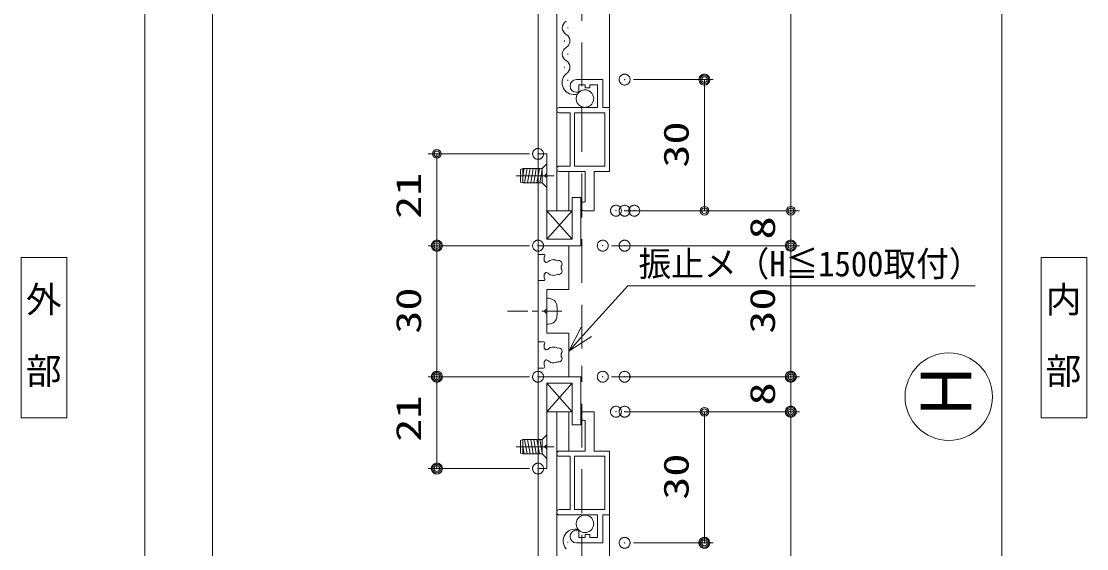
# Model space of a CAD drawing. Units: millimetres, scale not verified. Extents: x -1169 to 0, y -818 to 818.
# Drawn here: x -550.3 to -306.5, y -588.7 to -468 of the extents above; entities that cross this region are included whole.
import ezdxf
from ezdxf.enums import TextEntityAlignment as Align

# ---------------------------------------------------------------- set-up
doc = ezdxf.new("R2010")
doc.units = ezdxf.units.MM
doc.header["$LTSCALE"] = 5
doc.header["$PDMODE"] = 32
doc.header["$PDSIZE"] = 2.5
for name, pattern in [('CHAIN2', [12, 9, -1, 1, -1]), ('DASHED2', [3, 2, -1]), ('DASHED3', [4, 3, -1]), ('LONG_CHAIN', [21, 18, -1, 1, -1]), ('LONG_DOUBLE_CHAIN', [21.8, 18, -1, 0.6, -0.6, 0.6, -1])]:
    doc.linetypes.add(name, pattern=pattern)
for name, color, linetype, lineweight in [('0-0_KATAZAI', 7, 'DASHED2', 9), ('0-1_0', 7, 'Continuous', 9), ('0-2__0-0_', 4, 'Continuous', 9), ('0-3_USERZ', 2, 'Continuous', 9), ('0-4_YSS_ZEN', 6, 'Continuous', 9), ('0-5_Defpoints', 7, 'DASHED2', 9), ('0-7_USER1', 4, 'Continuous', 9), ('0-8__0-7_', 7, 'Continuous', 9), ('0-9_SUNPOU', 3, 'Continuous', 9), ('0-B_SHAPE', 7, 'Continuous', 9)]:
    doc.layers.add(name, color=color, linetype=linetype, lineweight=lineweight)
doc.styles.add('@ＭＳ ゴシック', font='')
doc.styles.add('ＭＳ ゴシック', font='')
doc.styles.get('@ＭＳ ゴシック').set_extended_font_data('@MS Gothic')
doc.styles.get('ＭＳ ゴシック').set_extended_font_data('MS Gothic')

# ---------------------------------------------------------------- blocks, each defined once
blk = doc.blocks.new('DOT1')
at = {"layer": '0-1_0'}
blk.add_line((0, 0), (-5, 0), dxfattribs=at)
for radius in [2.5, 1.62]:
    blk.add_circle((0, 0), radius, dxfattribs=at)
blk = doc.blocks.new('GAIBU_H')
at = {"layer": '0-7_USER1'}
blk.add_lwpolyline([(-26.1, -91.6), (26.1, -91.6), (26.1, 91.6), (-26.1, 91.6)], close=True, dxfattribs=at)
at = {"layer": '0-7_USER1', "style": '@ＭＳ ゴシック'}
blk.add_text('外\u3000部', height=29.95, rotation=270, dxfattribs=at).set_placement((-24.93, 64.6), align=Align.BOTTOM_LEFT)
blk = doc.blocks.new('NAIBU_H')
at = {"layer": '0-7_USER1'}
blk.add_lwpolyline([(-26.1, -91.6), (26.1, -91.6), (26.1, 91.6), (-26.1, 91.6)], close=True, dxfattribs=at)
at = {"layer": '0-7_USER1', "style": '@ＭＳ ゴシック'}
blk.add_text('内\u3000部', height=29.95, rotation=270, dxfattribs=at).set_placement((-24.93, 64.6), align=Align.BOTTOM_LEFT)
blk = doc.blocks.new('A$C1BB80038')
at = {"layer": '0-0_KATAZAI', "linetype": 'Continuous'}
blk.add_lwpolyline([(63.53, 77.5), (61.03, 80), (63.53, 82.5), (63.53, 105), (53.53, 105), (53.53, 0), (102.53, 0), (102.53, 55), (92.53, 55), (92.53, 7.5), (63.53, 7.5)], close=True, dxfattribs=at)
at = {"layer": '0-2__0-0_', "linetype": 'LONG_DOUBLE_CHAIN'}
for p, q in [((33.42, 87.22), (35.92, 88.25)), ((33.42, 87.22), (33.42, 72.75)), ((35.92, 88.25), (35.92, 71.75)), ((58.28, 88.25), (35.92, 88.25)), ((37.48, 88.25), (35.92, 79.37)), ((40.99, 88.25), (38.07, 71.75)), ((44.48, 88.25), (41.57, 71.75)), ((47.98, 88.25), (45.07, 71.75)), ((51.48, 88.25), (48.57, 71.75)), ((54.98, 88.25), (52.07, 71.75)), ((58.28, 87.08), (55.57, 71.75)), ((63.53, 93.5), (63.53, 66.5)), ((33.42, 72.75), (35.92, 71.75)), ((58.28, 71.75), (35.92, 71.75)), ((63.53, 66.5), (58.28, 71.75))]:
    blk.add_line(p, q, dxfattribs=at)
at = {"layer": '0-2__0-0_', "linetype": 'LONG_CHAIN'}
blk.add_line((72.04, 80), (28.5, 80), dxfattribs=at)
at = {"layer": '0-2__0-0_', "color": 2, "linetype": 'CHAIN2'}
for p, q in [((63.53, 40), (92.53, 40)), ((63.53, 40), (92.53, 7.5)), ((63.53, 7.5), (92.53, 40))]:
    blk.add_line(p, q, dxfattribs=at)
at = {"layer": '0-2__0-0_', "linetype": 'LONG_DOUBLE_CHAIN'}
blk.add_lwpolyline([(58.28, 71.75), (58.28, 88.25), (63.53, 93.5)], dxfattribs=at)
blk = doc.blocks.new('AMI-WAKU')
at = {"layer": '0-2__0-0_', "color": 7}
blk.add_line((-32.5, 38.5), (-32.5, 41.5), dxfattribs=at)
for points in [[(-37.75, -105), (-37.75, -105), (-7.5, -105), (-7.5, -73), (0, -73), (0, 0), (-17.5, 0), (-17.5, 45), (-29, 45), (-29, 45)], [(-57.5, 0), (-27.5, 0), (-27.5, 35), (-29, 35), (-29, 35)], [(-57.5, -6), (-57.5, -6), (-45, -6), (-45, -67), (-57.5, -67), (-57.5, -67)], [(-57.5, -73), (-57.5, -73), (-13.5, -73), (-13.5, -99), (-22.5, -99), (-22.5, -95.5), (-27.5, -95.5), (-27.5, -99), (-35, -99), (-35, -90.5), (-37.75, -90.5), (-37.75, -90.5)]]:
    blk.add_lwpolyline(points, dxfattribs=at)
blk.add_lwpolyline([(-40, -67), (-5, -67), (-5, -6), (-40, -6)], close=True, dxfattribs=at)
for centre, radius, start, end in [((-29, 41.5), 3.5, 90, 180), ((-29, 38.5), 3.5, 180, 270), ((-57.5, -2.5), 2.5, 90, 180), ((-57.5, -3.5), 2.5, 180, 270), ((-57.5, -69.5), 2.5, 90, 180), ((-57.5, -70.5), 2.5, 180, 270), ((-37.75, -97.75), 7.25, 90, 270)]:
    blk.add_arc(centre, radius, start, end, dxfattribs=at)
blk = doc.blocks.new('丸ビス簡略')
at = {"layer": '0-1_0', "color": 1}
for p, q in [((0, -5.82), (0, 17)), ((0, -16.82), (0, -10.82)), ((0, -45), (0, -21.82))]:
    blk.add_line(p, q, dxfattribs=at)
at = {"layer": '0-1_0', "color": 4}
blk.add_line((-15, 0), (15, 0), dxfattribs=at)
for centre, radius, start, end in [((0, 0), 15, 150.84034, 180), ((-6.11, 3.41), 8, 101.01271, 150.84034), ((0, -28), 40, 78.98729, 101.01271), ((6.11, 3.41), 8, 29.15966, 78.98729), ((0, 0), 15, 0, 29.15966)]:
    blk.add_arc(centre, radius, start, end, dxfattribs=at)
blk = doc.blocks.new('FRT')
at = {"layer": '0-B_SHAPE'}
for p, q in [((9.35, 2.05), (8.15, 1.24)), ((8.15, -1.24), (9.35, -2.05))]:
    blk.add_line(p, q, dxfattribs=at)
for points in [[(6.36, 65), (0, 65), (0, 75), (35, 75), (35, 25), (10, 25), (10, 3.29)], [(11.11, 56.34), (9.69, 55.75), (9, 55.75), (7, 57.75), (7, 62.07)], [(18.48, 58.95), (17.91, 59.21), (15.94, 58.86)], [(7, 37.93), (7, 42.25), (9, 44.25), (9.69, 44.25), (11.11, 43.66)], [(13.52, 41.93), (13.97, 41.48), (15.94, 41.14)], [(6.36, -35), (0, -35), (0, 35), (6.36, 35)], [(10, -3.29), (10, -25), (35, -25), (35, -75), (0, -75), (0, -65), (6.36, -65)], [(11.11, -43.66), (9.69, -44.25), (9, -44.25), (7, -42.25), (7, -37.93)], [(15.94, -41.14), (13.97, -41.48), (13.52, -41.93)], [(7, -62.07), (7, -57.75), (9, -55.75), (9.69, -55.75), (11.11, -56.34)], [(15.94, -58.86), (17.91, -59.21), (18.48, -58.95)]]:
    blk.add_lwpolyline(points, dxfattribs=at)
for centre, radius, start, end in [((6.36, 63.5), 1.5, 309.51765, 90), ((17.5, 50), 16, 129.51765, 131.0145), ((17.5, 50), 9, 100, 135.20717), ((17.5, 50), 9, 59.14685, 83.7398), ((23.64, 54.3), 3.75, 315.95278, 114.04722), ((17.5, 50), 9, 349.14685, 10.85315), ((6.36, 36.5), 1.5, 270, 50.48235), ((17.5, 50), 16, 228.9855, 230.48235), ((17.5, 50), 9, 224.79283, 243.7398), ((17.5, 50), 9, 260, 300.85315), ((23.64, 45.7), 3.75, 245.95278, 44.04722), ((9, 0), 1.5, 124.34408, 235.65592), ((8.5, 3.29), 1.5, 304.34408, 0), ((8.5, -3.29), 1.5, 0, 55.65592), ((6.36, -36.5), 1.5, 309.51765, 90), ((17.5, -50), 16, 129.51765, 131.0145), ((17.5, -50), 9, 116.2602, 135.20717), ((17.5, -50), 9, 59.14685, 100), ((23.64, -45.7), 3.75, 315.95278, 114.04722), ((17.5, -50), 9, 349.14685, 10.85315), ((17.5, -50), 9, 224.79283, 260), ((17.5, -50), 9, 276.2602, 300.85315), ((23.64, -54.3), 3.75, 245.95278, 44.04722), ((6.36, -63.5), 1.5, 270, 50.48235), ((17.5, -50), 16, 228.9855, 230.48235)]:
    blk.add_arc(centre, radius, start, end, dxfattribs=at)
blk = doc.blocks.new('_Open30')
at = {"layer": '0-1_0'}
blk.add_line((0, 0), (-5, 0), dxfattribs=at)
blk.add_lwpolyline([(-5, 1.34), (0, 0), (-5, -1.34)], dxfattribs=at)

msp = doc.modelspace()

# ---------------------------------------------------------------- linework, layer by layer
at = {"layer": '0-2__0-0_', "color": 2}
for p, q in [((-415.736, -421.276), (-415.736, -502.351)), ((-425.036, -511.351), (-425.036, -502.351)), ((-425.036, -557.351), (-425.036, -566.351)), ((-415.736, -580.951), (-415.736, -662.026))]:
    msp.add_line(p, q, dxfattribs=at)
for points in [[(-425.036, -511.351), (-427.736, -511.351), (-425.036, -511.351)], [(-425.036, -557.351), (-427.736, -557.351), (-425.036, -557.351)]]:
    msp.add_lwpolyline(points, dxfattribs=at)
at = {"layer": '0-2__0-0_', "color": 7, "linetype": 'DASHED3'}
for centre in [(-421.322, -485.705), (-421.322, -582.997)]:
    msp.add_circle(centre, 2, dxfattribs=at)
at = {"layer": '0-3_USERZ', "color": 3}
for p, q in [((-522.036, -358.876), (-522.036, -546.85)), ((-427.736, -511.351), (-427.736, -397.676)), ((-374.222, -509.351), (-374.222, -399.676)), ((-410.236, -481.351), (-391.981, -481.351)), ((-393.981, -509.351), (-393.981, -483.351)), ((-434.036, -498.351), (-457.194, -498.351)), ((-455.194, -500.351), (-455.194, -517.351)), ((-412.236, -511.351), (-391.981, -511.351)), ((-410.236, -511.351), (-372.222, -511.351)), ((-408.036, -511.351), (-372.222, -511.351)), ((-374.222, -513.351), (-374.222, -517.351)), ((-434.036, -519.351), (-457.194, -519.351)), ((-434.036, -519.351), (-457.194, -519.351)), ((-455.194, -521.351), (-455.194, -547.351)), ((-415.236, -519.351), (-372.222, -519.351)), ((-410.236, -519.351), (-372.222, -519.351)), ((-374.222, -521.351), (-374.222, -547.351)), ((-522.036, -750.526), (-522.036, -546.85)), ((-434.036, -549.351), (-457.194, -549.351)), ((-434.036, -549.351), (-457.194, -549.351)), ((-415.236, -549.351), (-372.222, -549.351)), ((-410.236, -549.351), (-372.222, -549.351)), ((-455.194, -551.351), (-455.194, -568.351)), ((-374.222, -555.351), (-374.222, -551.351)), ((-427.736, -671.026), (-427.736, -557.351)), ((-412.236, -557.351), (-391.981, -557.351)), ((-410.236, -557.351), (-372.222, -557.351)), ((-410.236, -557.351), (-372.222, -557.351)), ((-393.981, -559.351), (-393.981, -585.351)), ((-374.222, -669.026), (-374.222, -559.351)), ((-434.036, -570.351), (-457.194, -570.351)), ((-410.236, -587.351), (-391.981, -587.351))]:
    msp.add_line(p, q, dxfattribs=at)
at = {"layer": '0-3_USERZ', "color": 3, "linetype": 'DASHED2'}
for p in [(-422.036, -382.876), (-422.036, -685.526)]:
    msp.add_line(p, (-422.036, -546.85), dxfattribs=at)
at = {"layer": '0-3_USERZ'}
for p, q in [((-425.236, -469.613), (-425.236, -469.413)), ((-425.996, -472.613), (-425.996, -472.413)), ((-425.236, -475.613), (-425.236, -475.413)), ((-425.996, -478.613), (-425.996, -478.413)), ((-425.236, -481.613), (-425.236, -481.413)), ((-425.236, -587.289), (-425.236, -587.089))]:
    msp.add_line(p, q, dxfattribs=at)
at = {"layer": '0-3_USERZ', "color": 3}
for points in [[(-432.036, -546.85), (-432.036, -358.676), (-506.536, -358.676), (-506.536, -546.85)], [(-332.011, -528.564), (-411.512, -528.564), (-421.01, -539.06)], [(-432.036, -546.85), (-432.036, -718.026), (-506.536, -718.026), (-506.536, -546.85)]]:
    msp.add_lwpolyline(points, dxfattribs=at)
at = {"layer": '0-3_USERZ'}
for centre, radius, start, end in [((-424.778, -469.513), 1.718, 119.20254, 240.79746), ((-426.455, -472.513), 1.718, 299.20254, 60.79746), ((-424.778, -475.513), 1.718, 119.20254, 240.79746), ((-426.455, -478.513), 1.718, 299.20254, 60.79746), ((-423.843, -482.062), 2.71, 130.8839, 287.74792), ((-423.601, -586.904), 2.692, 72.98524, 221.534)]:
    msp.add_arc(centre, radius, start, end, dxfattribs=at)
at = {"layer": '0-4_YSS_ZEN'}
msp.add_line((-325.946, -665.526), (-325.946, -403.176), dxfattribs=at)
at = {"layer": '0-5_Defpoints'}
for p in [(-412.236, -481.351), (-393.981, -481.351), (-432.036, -498.351), (-414.236, -511.351), (-412.236, -511.351), (-410.036, -511.351), (-455.194, -519.351), (-432.036, -519.351), (-417.236, -519.351), (-412.236, -519.351), (-374.222, -519.351), (-455.194, -549.351), (-432.036, -549.351), (-417.236, -549.351), (-412.236, -549.351), (-374.222, -549.351), (-374.222, -549.351), (-414.236, -557.351), (-412.236, -557.351), (-412.236, -557.351), (-374.222, -557.351), (-455.194, -570.351), (-432.036, -570.351), (-412.236, -587.351), (-393.981, -587.351)]:
    msp.add_point(p, dxfattribs=at)
at = {"layer": '0-8__0-7_'}
msp.add_circle((-338.076, -553.91), 10, dxfattribs=at)

# ---------------------------------------------------------------- block references
at = {"layer": '0-3_USERZ'}
for name, p, xscale, yscale, rotation in [('AMI-WAKU', (-415.736, -502.351), -0.2, 0.2, 180), ('DOT1', (-393.981, -481.351), 0.4, 0.4, 90), ('DOT1', (-455.194, -498.351), 0.4, 0.4, 90), ('DOT1', (-393.981, -511.351), 0.4, 0.4, 270), ('DOT1', (-374.222, -511.351), 0.4, 0.4, 270), ('DOT1', (-374.222, -511.351), 0.4, 0.4, 90), ('DOT1', (-455.194, -519.351), 0.4, 0.4, 270), ('DOT1', (-455.194, -519.351), 0.4, 0.4, 90), ('DOT1', (-374.222, -519.351), 0.4, 0.4, 270), ('DOT1', (-374.222, -519.351), 0.4, 0.4, 90), ('丸ビス簡略', (-430.036, -534.351), 0.2, 0.2, 270), ('_Open30', (-425.036, -543.508), 1.2, 1.2, 227.85664), ('DOT1', (-455.194, -549.351), 0.4, 0.4, 270), ('DOT1', (-455.194, -549.351), 0.4, 0.4, 90), ('DOT1', (-374.222, -549.351), 0.4, 0.4, 270), ('DOT1', (-374.222, -549.351), 0.4, 0.4, 90), ('DOT1', (-374.222, -557.351), 0.4, 0.4, 270), ('DOT1', (-393.981, -557.351), 0.4, 0.4, 90), ('DOT1', (-374.222, -557.351), 0.4, 0.4, 90), ('DOT1', (-455.194, -570.351), 0.4, 0.4, 270), ('DOT1', (-393.981, -587.351), 0.4, 0.4, 270)]:
    msp.add_blockref(name, p, dxfattribs=dict(at, xscale=xscale, yscale=yscale, rotation=rotation))
at = {"layer": '0-3_USERZ', "xscale": 0.2, "yscale": 0.2}
msp.add_blockref('AMI-WAKU', (-415.736, -566.351), dxfattribs=at)
at = {"layer": '0-7_USER1', "xscale": 0.2, "yscale": 0.2}
for name, p in [('GAIBU_H', (-545.049, -540.403)), ('NAIBU_H', (-311.746, -540.403))]:
    msp.add_blockref(name, p, dxfattribs=at)
at = {"layer": '0-9_SUNPOU', "xscale": 0.2, "yscale": 0.2}
msp.add_blockref('A$C1BB80038', (-442.742, -519.351), dxfattribs=at)
at = {"layer": '0-9_SUNPOU', "xscale": -0.2, "yscale": 0.2, "rotation": 180}
msp.add_blockref('A$C1BB80038', (-442.742, -549.351), dxfattribs=at)
at = {"layer": '0-B_SHAPE', "xscale": 0.2, "yscale": 0.2}
msp.add_blockref('FRT', (-432.036, -534.351), dxfattribs=at)

# ---------------------------------------------------------------- texts
at = {"layer": '0-3_USERZ', "color": 3, "style": 'ＭＳ ゴシック', "width": 1.35}
for s, p in [('30', (-395.87, -501.494)), ('21', (-457.084, -513.222)), ('8', (-376.111, -517.922)), ('30', (-457.084, -539.494)), ('30', (-376.111, -539.494)), ('8', (-376.111, -555.922)), ('21', (-457.084, -564.222)), ('30', (-395.87, -577.494))]:
    msp.add_text(s, height=5.755, rotation=90, dxfattribs=at).set_placement(p, align=Align.BOTTOM_LEFT)
at = {"layer": '0-7_USER1', "color": 3, "style": 'ＭＳ ゴシック', "width": 0.95}
msp.add_text('振止メ（H≦1500取付）', height=5.773, dxfattribs=at).set_placement((-409.063, -528.113), align=Align.BOTTOM_LEFT)
at = {"layer": '0-8__0-7_', "style": 'ＭＳ ゴシック', "width": 0.9}
msp.add_text('Ｈ', height=11.55, rotation=90, dxfattribs=at).set_placement((-329.467, -559.756), align=Align.BOTTOM_LEFT)

doc.saveas('drawing.dxf')
